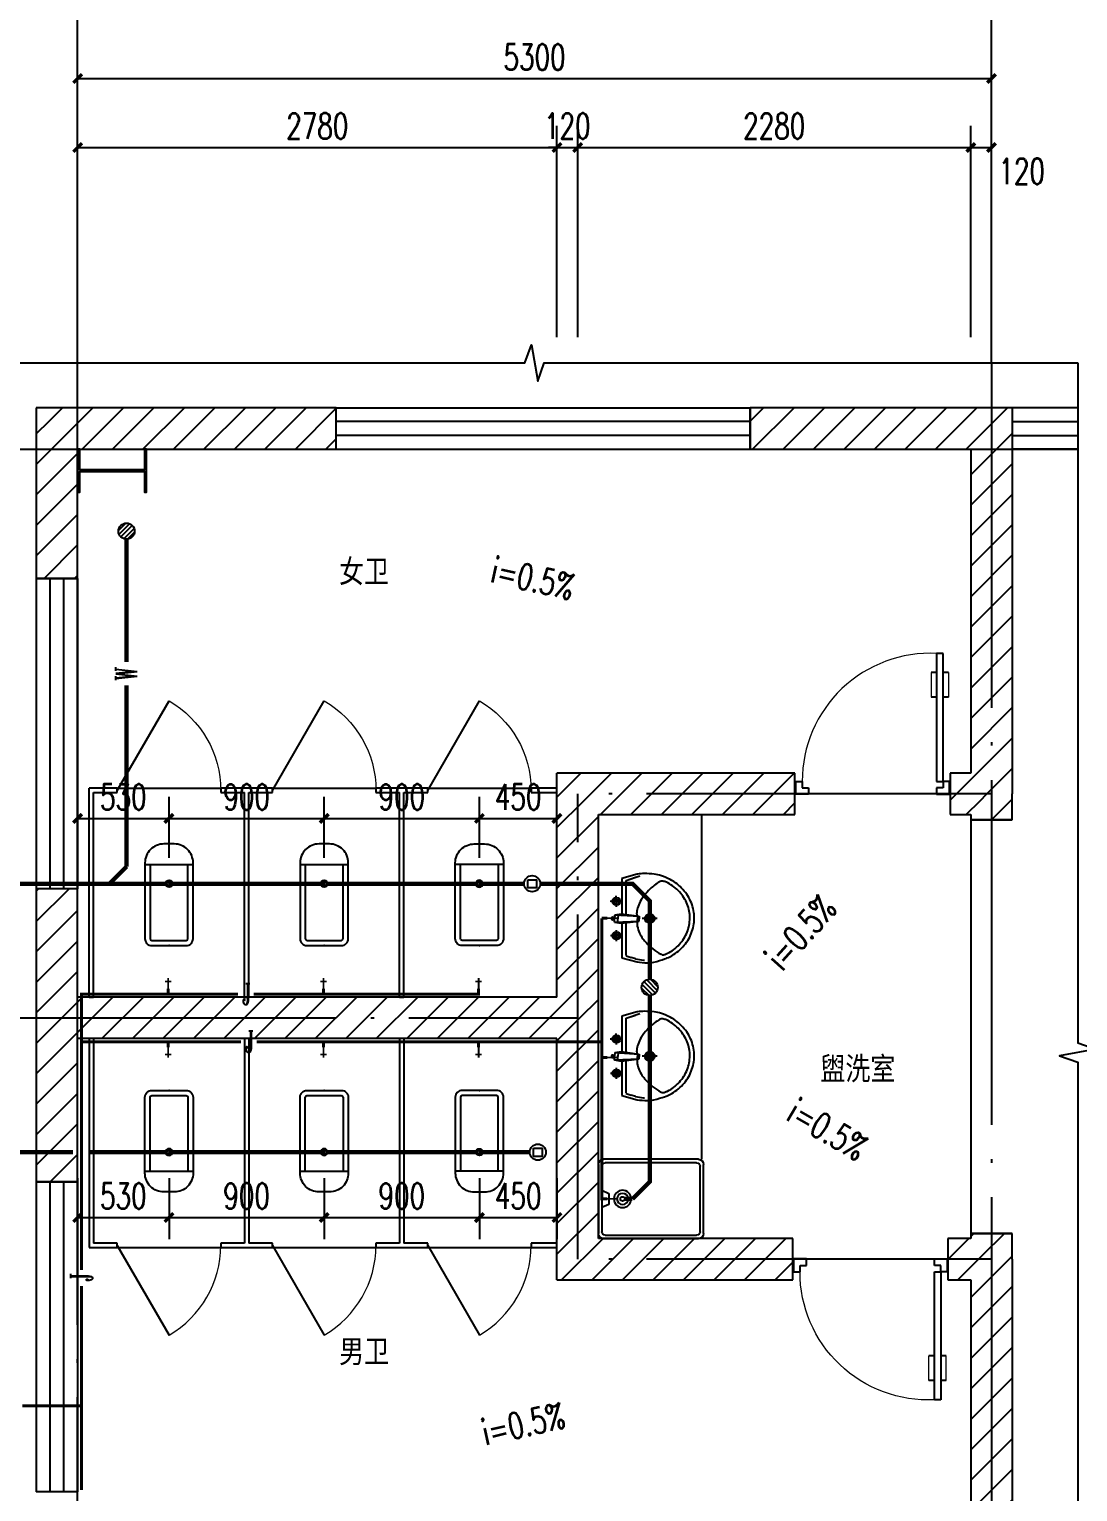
# Model space of a CAD drawing. Extents: x -440213 to 892209, y -122574 to 646408.
# Drawn here: x -11481 to -5401, y 188811 to 197295 of the extents above; entities that cross this region are included whole.
import ezdxf

# ---------------------------------------------------------------- set-up
doc = ezdxf.new("R2010")
doc.units = 0
doc.header["$LTSCALE"] = 1000
doc.header["$MEASUREMENT"] = 0
doc.linetypes.add('DASH', pattern=[0.35, 0.25, -0.1])
doc.linetypes.add('DOTE', pattern=[2.42, 2, -0.2, 0.02, -0.2])
doc.layers.get('Defpoints').update_dxf_attribs({"color": 250})
for name, color, linetype in [('0 - 梁柱', 3, 'Continuous'), ('AXIS', 171, 'Continuous'), ('DIM_SYMB', 171, 'Continuous'), ('DOTE', 8, 'DOTE'), ('EQUIP_地漏', 7, 'Continuous'), ('EQUIP_污水', 7, 'Continuous'), ('EQUIP_给水', 7, 'Continuous'), ('LVTRY', 6, 'Continuous'), ('PIPE-污水', 2, 'Continuous'), ('PIPE-给水', 3, 'Continuous'), ('PUB_HATCH', 8, 'Continuous'), ('PUB_TEXT', 7, 'Continuous'), ('TEXT_污水', 7, 'Continuous'), ('TEXT_给水', 7, 'Continuous'), ('TWT_DIM', 3, 'Continuous'), ('WALL', 9, 'Continuous'), ('WINDOW', 140, 'Continuous')]:
    doc.layers.add(name, color=color, linetype=linetype)
doc.styles.add('_TCH_DIM', font='SIMPLEX', dxfattribs={"bigfont": 'GBCBIG'})
doc.styles.add('_TCH_DIM_T3', font='SIMPLEX', dxfattribs={"width": 0.705882, "bigfont": 'GBCBIG'})
doc.styles.add('_TWT_PIPETEXT', font='COMPLEX', dxfattribs={"width": 0.8, "height": 2.5, "bigfont": 'HZTXT'})
doc.styles.add('宋体', font='', dxfattribs={"width": 0.8})
doc.styles.get('宋体').set_extended_font_data('SimSun')
doc.dimstyles.new('_TCH_ARCH&&50', dxfattribs={"dimtxt": 148.75, "dimasz": 50, "dimexe": 125, "dimexo": 150, "dimgap": 50, "dimtad": 1, "dimdec": 0, "dimzin": 0, "dimdsep": 46, "dimtxsty": '_TCH_DIM_T3', "dimblk": 'ARCHTICK', "dimcen": 0.09, "dimclrt": 7, "dimazin": 2, "dimtfac": 1, "dimtdec": 0, "dimtix": 1, "dimtmove": 2, "dimatfit": 3, "dimfxl": 0, "dimtolj": 1, "dimtzin": 0, "dimarcsym": 0})
doc.dimstyles.new('_TWT_ARCH&&50', dxfattribs={"dimtxt": 148.75, "dimasz": 50, "dimexe": 125, "dimexo": 150, "dimgap": 50, "dimtad": 1, "dimdec": 0, "dimzin": 0, "dimdsep": 46, "dimtxsty": '_TCH_DIM_T3', "dimblk": 'ARCHTICK', "dimcen": 0.09, "dimclrt": 7, "dimazin": 2, "dimtfac": 1, "dimtdec": 0, "dimtix": 1, "dimtmove": 2, "dimatfit": 3, "dimfxl": 0, "dimtolj": 1, "dimtzin": 0, "dimarcsym": 0})
pattern_1 = [(45, (0, 89.76), (-88.38838, 88.38838), [])]

# ---------------------------------------------------------------- blocks, each defined once
blk = doc.blocks.new('A$C670E4FA6')
at = {"layer": '0 - 梁柱'}
h = blk.add_hatch(color=256, dxfattribs=at)
h.paths.add_polyline_path([(125, 0), (0, 0), (0, 12), (120, 12), (120, 200), (125, 200)])
h.paths.add_polyline_path([(250, 0), (125, 0), (125, 200), (130, 200), (130, 12), (250, 12)])
h.paths.add_polyline_path([(250, 388), (130, 388), (130, 200), (125, 200), (125, 400), (250, 400)])
h.paths.add_polyline_path([(125, 200), (120, 200), (120, 388), (0, 388), (0, 400), (125, 400)])
blk.add_lwpolyline([(0, 400), (0, 388), (120, 388), (120, 12), (0, 12), (0, 0), (250, 0), (250, 12), (130, 12), (130, 388), (250, 388), (250, 400)], close=True, dxfattribs=at)
blk = doc.blocks.new('$TCHSYS$WIN2D')
for p, q in [((-0.5, 0.5), (0.5, 0.5)), ((-0.5, 0.5), (-0.5, -0.5)), ((0.5, 0.5), (0.5, -0.5)), ((0.5, 0.1667), (-0.5, 0.1667)), ((0.5, -0.1667), (-0.5, -0.1667)), ((-0.5, -0.5), (0.5, -0.5))]:
    blk.add_line(p, q)
blk = doc.blocks.new('$DorLib2D$00000009')
for p, q in [((0.4129, 0.9053), (0.4129, 0.0807)), ((0.4541, 0.9053), (0.4129, 0.9053)), ((0.4541, 0.0807), (0.4541, 0.9053)), ((0.4129, 0.7822), (0.378, 0.7822)), ((0.489, 0.7822), (0.4541, 0.7822)), ((0.4129, 0.6235), (0.378, 0.6235)), ((0.489, 0.6235), (0.4541, 0.6235)), ((-0.4941, 0.0807), (-0.4529, 0.0807)), ((-0.4941, -0.0018), (-0.4941, 0.0807)), ((-0.4529, 0.0807), (-0.4529, 0.0395)), ((-0.4529, 0.0395), (-0.4117, 0.0395)), ((-0.4117, 0.0395), (-0.4117, -0.0018)), ((0.4129, 0.0807), (0.4541, 0.0807)), ((0.4541, 0.0395), (0.4129, 0.0395)), ((0.4129, 0.0395), (0.4129, -0.0018)), ((0.4953, 0.0807), (0.4541, 0.0807)), ((0.4541, 0.0807), (0.4541, 0.0395)), ((0.4953, -0.0018), (0.4953, 0.0807)), ((-0.4941, -0.0018), (-0.4941, -0.0018)), ((-0.4117, -0.0018), (-0.4941, -0.0018)), ((0.4129, -0.0018), (0.4953, -0.0018)), ((0.4953, -0.0018), (0.4953, -0.0018))]:
    blk.add_line(p, q)
at = {"lineweight": 13}
for p, q in [((0.378, 0.7822), (0.378, 0.6235)), ((0.489, 0.7822), (0.489, 0.6235))]:
    blk.add_line(p, q, dxfattribs=at)
blk.add_arc((0.3716, 0.0817), 0.8246, 87.13397, 180.07167, dxfattribs=at)
blk = doc.blocks.new('$TCHSYS$APDOOR2D')
blk.add_line((0.5, 0), (0, 0.866))
at = {"lineweight": 13}
blk.add_arc((0.5, 0), 1, 120, 180, dxfattribs=at)
blk = doc.blocks.new('$lvtry$00000200')
at = {"color": 0}
for p, q in [((-109.8, -40, 0), (-109.8, -469.7, 0)), ((99.8, -30, 0), (-99.8, -30, 0)), ((109.8, -469.7, 0), (109.8, -40, 0))]:
    blk.add_line(p, q, dxfattribs=at)
at = {"color": 0, "elevation": 0}
blk.add_lwpolyline([(99.8, 0), (-99.8, 0, 0.414214), (-139.8, -40), (-139.8, -479.7, 0.414214), (-29.8, -589.7), (29.8, -589.7, 0.414214), (139.8, -479.7), (139.8, -40, 0.414214)], format="xyb", close=True, dxfattribs=at)
blk.add_lwpolyline([(139.8, -469.7), (-139.8, -469.7)], dxfattribs=at)
at = {"color": 0}
blk.add_circle((0, -358.6, 0), 20, dxfattribs=at)
for centre, start, end in [((-99.8, -40, 0), 90, 180), ((99.8, -40, 0), 0, 90)]:
    blk.add_arc(centre, 10, start, end, dxfattribs=at)
for p in [(0, 0), (0, -358.6, 0)]:
    blk.add_point(p, dxfattribs=at)
blk = doc.blocks.new('$TwtSys$00000147')
blk.add_circle((0, 0, 0), 1)
blk = doc.blocks.new('$TwtSys$00000141')
for p, q in [((-94, 8), (-10, 92)), ((-94, 8), (-10, 92)), ((-87, -35), (35, 87)), ((-87, -35), (35, 87)), ((-66, -66), (66, 66)), ((-66, -66), (66, 66)), ((-32, -87), (88, 33)), ((-32, -87), (88, 33)), ((11, -92), (92, -11)), ((11, -92), (92, -11))]:
    blk.add_line(p, q)
blk.add_circle((0, 0), 94)
blk.add_circle((0, 0), 94)
blk = doc.blocks.new('$TwtSys$00000320')
at = {"const_width": 20}
for points in [[(0, 0), (0, -121)], [(-37, -83), (37, -83)]]:
    blk.add_lwpolyline(points, dxfattribs=at)
blk = doc.blocks.new('_ArchTick')
at = {"color": 0, "linetype": 'ByBlock', "const_width": 0.4}
blk.add_lwpolyline([(-0.5, -0.5), (0.5, 0.5)], dxfattribs=at)
blk = doc.blocks.new('*D261')
at = {"layer": 'Defpoints', "color": 0}
for p in [(-10670.7, 192717.2), (-11200.7, 192338.1), (-10670.7, 192338.1)]:
    blk.add_point(p, dxfattribs=at)
at = {"layer": 'TWT_DIM', "color": 0, "lineweight": -2}
for p, q in [((-11200.7, 192488.1), (-11200.7, 192842.2)), ((-10670.7, 192488.1), (-10670.7, 192842.2)), ((-11200.7, 192717.2), (-10670.7, 192717.2))]:
    blk.add_line(p, q, dxfattribs=at)
at = {"layer": 'TWT_DIM', "color": 0, "lineweight": -2, "xscale": 50, "yscale": 50, "zscale": 50, "rotation": 180}
blk.add_blockref('_ArchTick', (-11200.7, 192717.2), dxfattribs=at)
at = {"layer": 'TWT_DIM', "color": 0, "lineweight": -2, "xscale": 50, "yscale": 50, "zscale": 50}
blk.add_blockref('_ArchTick', (-10670.7, 192717.2), dxfattribs=at)
at = {"layer": 'TWT_DIM', "color": 7, "insert": (-10935.7, 192841.5), "char_height": 148.75, "attachment_point": 5, "style": '_TCH_DIM_T3'}
blk.add_mtext('\\A1;530', dxfattribs=at)
blk = doc.blocks.new('*D262')
at = {"layer": 'Defpoints', "color": 0}
for p in [(-9770.7, 192717.2), (-10670.7, 192338.1), (-9770.7, 192338.1)]:
    blk.add_point(p, dxfattribs=at)
at = {"layer": 'TWT_DIM', "color": 0, "lineweight": -2}
for p, q in [((-10670.7, 192488.1), (-10670.7, 192842.2)), ((-9770.7, 192488.1), (-9770.7, 192842.2)), ((-10670.7, 192717.2), (-9770.7, 192717.2))]:
    blk.add_line(p, q, dxfattribs=at)
at = {"layer": 'TWT_DIM', "color": 0, "lineweight": -2, "xscale": 50, "yscale": 50, "zscale": 50, "rotation": 180}
blk.add_blockref('_ArchTick', (-10670.7, 192717.2), dxfattribs=at)
at = {"layer": 'TWT_DIM', "color": 0, "lineweight": -2, "xscale": 50, "yscale": 50, "zscale": 50}
blk.add_blockref('_ArchTick', (-9770.7, 192717.2), dxfattribs=at)
at = {"layer": 'TWT_DIM', "color": 7, "insert": (-10220.7, 192841.5), "char_height": 148.75, "attachment_point": 5, "style": '_TCH_DIM_T3'}
blk.add_mtext('\\A1;900', dxfattribs=at)
blk = doc.blocks.new('*D263')
at = {"layer": 'Defpoints', "color": 0}
for p in [(-8870.7, 192717.2), (-9770.7, 192338.1), (-8870.7, 192338.1)]:
    blk.add_point(p, dxfattribs=at)
at = {"layer": 'TWT_DIM', "color": 0, "lineweight": -2}
for p, q in [((-9770.7, 192488.1), (-9770.7, 192842.2)), ((-8870.7, 192488.1), (-8870.7, 192842.2)), ((-9770.7, 192717.2), (-8870.7, 192717.2))]:
    blk.add_line(p, q, dxfattribs=at)
at = {"layer": 'TWT_DIM', "color": 0, "lineweight": -2, "xscale": 50, "yscale": 50, "zscale": 50, "rotation": 180}
blk.add_blockref('_ArchTick', (-9770.7, 192717.2), dxfattribs=at)
at = {"layer": 'TWT_DIM', "color": 0, "lineweight": -2, "xscale": 50, "yscale": 50, "zscale": 50}
blk.add_blockref('_ArchTick', (-8870.7, 192717.2), dxfattribs=at)
at = {"layer": 'TWT_DIM', "color": 7, "insert": (-9320.7, 192841.5), "char_height": 148.75, "attachment_point": 5, "style": '_TCH_DIM_T3'}
blk.add_mtext('\\A1;900', dxfattribs=at)
blk = doc.blocks.new('*D264')
at = {"layer": 'Defpoints', "color": 0}
for p in [(-8420.7, 192717.2), (-8870.7, 192338.1), (-8420.7, 192338.1)]:
    blk.add_point(p, dxfattribs=at)
at = {"layer": 'TWT_DIM', "color": 0, "lineweight": -2}
for p, q in [((-8870.7, 192488.1), (-8870.7, 192842.2)), ((-8420.7, 192488.1), (-8420.7, 192842.2)), ((-8870.7, 192717.2), (-8420.7, 192717.2))]:
    blk.add_line(p, q, dxfattribs=at)
at = {"layer": 'TWT_DIM', "color": 0, "lineweight": -2, "xscale": 50, "yscale": 50, "zscale": 50, "rotation": 180}
blk.add_blockref('_ArchTick', (-8870.7, 192717.2), dxfattribs=at)
at = {"layer": 'TWT_DIM', "color": 0, "lineweight": -2, "xscale": 50, "yscale": 50, "zscale": 50}
blk.add_blockref('_ArchTick', (-8420.7, 192717.2), dxfattribs=at)
at = {"layer": 'TWT_DIM', "color": 7, "insert": (-8645.7, 192841.5), "char_height": 148.75, "attachment_point": 5, "style": '_TCH_DIM_T3'}
blk.add_mtext('\\A1;450', dxfattribs=at)
blk = doc.blocks.new('*D265')
at = {"layer": 'Defpoints', "color": 0}
for p in [(-11200.7, 190780.9), (-10670.7, 190780.9), (-10670.7, 190401.8)]:
    blk.add_point(p, dxfattribs=at)
at = {"layer": 'TWT_DIM', "color": 0, "lineweight": -2}
for p, q in [((-11200.7, 190630.9), (-11200.7, 190276.8)), ((-10670.7, 190630.9), (-10670.7, 190276.8)), ((-11200.7, 190401.8), (-10670.7, 190401.8))]:
    blk.add_line(p, q, dxfattribs=at)
at = {"layer": 'TWT_DIM', "color": 0, "lineweight": -2, "xscale": 50, "yscale": 50, "zscale": 50, "rotation": 180}
blk.add_blockref('_ArchTick', (-11200.7, 190401.8), dxfattribs=at)
at = {"layer": 'TWT_DIM', "color": 0, "lineweight": -2, "xscale": 50, "yscale": 50, "zscale": 50}
blk.add_blockref('_ArchTick', (-10670.7, 190401.8), dxfattribs=at)
at = {"layer": 'TWT_DIM', "color": 7, "insert": (-10935.7, 190526.2), "char_height": 148.75, "attachment_point": 5, "style": '_TCH_DIM_T3'}
blk.add_mtext('\\A1;530', dxfattribs=at)
blk = doc.blocks.new('*D266')
at = {"layer": 'Defpoints', "color": 0}
for p in [(-10670.7, 190780.9), (-9770.7, 190780.9), (-9770.7, 190401.8)]:
    blk.add_point(p, dxfattribs=at)
at = {"layer": 'TWT_DIM', "color": 0, "lineweight": -2}
for p, q in [((-10670.7, 190630.9), (-10670.7, 190276.8)), ((-9770.7, 190630.9), (-9770.7, 190276.8)), ((-10670.7, 190401.8), (-9770.7, 190401.8))]:
    blk.add_line(p, q, dxfattribs=at)
at = {"layer": 'TWT_DIM', "color": 0, "lineweight": -2, "xscale": 50, "yscale": 50, "zscale": 50, "rotation": 180}
blk.add_blockref('_ArchTick', (-10670.7, 190401.8), dxfattribs=at)
at = {"layer": 'TWT_DIM', "color": 0, "lineweight": -2, "xscale": 50, "yscale": 50, "zscale": 50}
blk.add_blockref('_ArchTick', (-9770.7, 190401.8), dxfattribs=at)
at = {"layer": 'TWT_DIM', "color": 7, "insert": (-10220.7, 190526.2), "char_height": 148.75, "attachment_point": 5, "style": '_TCH_DIM_T3'}
blk.add_mtext('\\A1;900', dxfattribs=at)
blk = doc.blocks.new('*D267')
at = {"layer": 'Defpoints', "color": 0}
for p in [(-9770.7, 190780.9), (-8870.7, 190780.9), (-8870.7, 190401.8)]:
    blk.add_point(p, dxfattribs=at)
at = {"layer": 'TWT_DIM', "color": 0, "lineweight": -2}
for p, q in [((-9770.7, 190630.9), (-9770.7, 190276.8)), ((-8870.7, 190630.9), (-8870.7, 190276.8)), ((-9770.7, 190401.8), (-8870.7, 190401.8))]:
    blk.add_line(p, q, dxfattribs=at)
at = {"layer": 'TWT_DIM', "color": 0, "lineweight": -2, "xscale": 50, "yscale": 50, "zscale": 50, "rotation": 180}
blk.add_blockref('_ArchTick', (-9770.7, 190401.8), dxfattribs=at)
at = {"layer": 'TWT_DIM', "color": 0, "lineweight": -2, "xscale": 50, "yscale": 50, "zscale": 50}
blk.add_blockref('_ArchTick', (-8870.7, 190401.8), dxfattribs=at)
at = {"layer": 'TWT_DIM', "color": 7, "insert": (-9320.7, 190526.2), "char_height": 148.75, "attachment_point": 5, "style": '_TCH_DIM_T3'}
blk.add_mtext('\\A1;900', dxfattribs=at)
blk = doc.blocks.new('*D268')
at = {"layer": 'Defpoints', "color": 0}
for p in [(-8870.7, 190780.9), (-8420.7, 190780.9), (-8420.7, 190401.8)]:
    blk.add_point(p, dxfattribs=at)
at = {"layer": 'TWT_DIM', "color": 0, "lineweight": -2}
for p, q in [((-8870.7, 190630.9), (-8870.7, 190276.8)), ((-8420.7, 190630.9), (-8420.7, 190276.8)), ((-8870.7, 190401.8), (-8420.7, 190401.8))]:
    blk.add_line(p, q, dxfattribs=at)
at = {"layer": 'TWT_DIM', "color": 0, "lineweight": -2, "xscale": 50, "yscale": 50, "zscale": 50, "rotation": 180}
blk.add_blockref('_ArchTick', (-8870.7, 190401.8), dxfattribs=at)
at = {"layer": 'TWT_DIM', "color": 0, "lineweight": -2, "xscale": 50, "yscale": 50, "zscale": 50}
blk.add_blockref('_ArchTick', (-8420.7, 190401.8), dxfattribs=at)
at = {"layer": 'TWT_DIM', "color": 7, "insert": (-8645.7, 190526.2), "char_height": 148.75, "attachment_point": 5, "style": '_TCH_DIM_T3'}
blk.add_mtext('\\A1;450', dxfattribs=at)
blk = doc.blocks.new('$TwtSys$00000136')
at = {"elevation": 0}
blk.add_lwpolyline([(-51, 45), (51, 45), (51, -49), (-51, -49)], close=True, dxfattribs=at)
blk.add_circle((0, 0, 0), 93.8)
blk = doc.blocks.new('*D274')
at = {"layer": 'AXIS', "color": 0, "lineweight": -2}
for p, q in [((-11200.7, 195509.5), (-11200.7, 197134.5)), ((-5900.7, 195509.5), (-5900.7, 197134.5)), ((-11200.7, 197009.5), (-5900.7, 197009.5))]:
    blk.add_line(p, q, dxfattribs=at)
at = {"layer": 'Defpoints', "color": 0}
for p in [(-5900.7, 197009.5), (-11200.7, 195359.5), (-5900.7, 195359.5)]:
    blk.add_point(p, dxfattribs=at)
at = {"layer": 'AXIS', "color": 0, "lineweight": -2, "xscale": 50, "yscale": 50, "zscale": 50, "rotation": 180}
blk.add_blockref('_ArchTick', (-11200.7, 197009.5), dxfattribs=at)
at = {"layer": 'AXIS', "color": 0, "lineweight": -2, "xscale": 50, "yscale": 50, "zscale": 50}
blk.add_blockref('_ArchTick', (-5900.7, 197009.5), dxfattribs=at)
at = {"layer": 'AXIS', "color": 7, "insert": (-8550.7, 197133.9), "char_height": 148.75, "attachment_point": 5, "style": '_TCH_DIM_T3'}
blk.add_mtext('\\A1;5300', dxfattribs=at)
blk = doc.blocks.new('*D301')
at = {"layer": 'AXIS', "color": 0, "lineweight": -2}
for p, q in [((-11200.7, 195509.5), (-11200.7, 196734.5)), ((-8420.7, 195509.5), (-8420.7, 196734.5)), ((-11200.7, 196609.5), (-8420.7, 196609.5))]:
    blk.add_line(p, q, dxfattribs=at)
at = {"layer": 'Defpoints', "color": 0}
for p in [(-8420.7, 196609.5), (-11200.7, 195359.5), (-8420.7, 195359.5)]:
    blk.add_point(p, dxfattribs=at)
at = {"layer": 'AXIS', "color": 0, "lineweight": -2, "xscale": 50, "yscale": 50, "zscale": 50, "rotation": 180}
blk.add_blockref('_ArchTick', (-11200.7, 196609.5), dxfattribs=at)
at = {"layer": 'AXIS', "color": 0, "lineweight": -2, "xscale": 50, "yscale": 50, "zscale": 50}
blk.add_blockref('_ArchTick', (-8420.7, 196609.5), dxfattribs=at)
at = {"layer": 'AXIS', "color": 7, "insert": (-9810.7, 196733.9), "char_height": 148.75, "attachment_point": 5, "style": '_TCH_DIM_T3'}
blk.add_mtext('\\A1;2780', dxfattribs=at)
blk = doc.blocks.new('*D302')
at = {"layer": 'AXIS', "color": 0, "lineweight": -2}
for p, q in [((-8420.7, 195509.5), (-8420.7, 196734.5)), ((-8300.7, 195509.5), (-8300.7, 196734.5)), ((-8420.7, 196609.5), (-8470.7, 196609.5)), ((-8420.7, 196609.5), (-8300.7, 196609.5)), ((-8300.7, 196609.5), (-8250.7, 196609.5))]:
    blk.add_line(p, q, dxfattribs=at)
at = {"layer": 'Defpoints', "color": 0}
for p in [(-8300.7, 196609.5), (-8420.7, 195359.5), (-8300.7, 195359.5)]:
    blk.add_point(p, dxfattribs=at)
at = {"layer": 'AXIS', "color": 0, "lineweight": -2, "xscale": 50, "yscale": 50, "zscale": 50}
blk.add_blockref('_ArchTick', (-8420.7, 196609.5), dxfattribs=at)
at = {"layer": 'AXIS', "color": 0, "lineweight": -2, "xscale": 50, "yscale": 50, "zscale": 50, "rotation": 180}
blk.add_blockref('_ArchTick', (-8300.7, 196609.5), dxfattribs=at)
at = {"layer": 'AXIS', "color": 7, "insert": (-8360.7, 196733.9), "char_height": 148.75, "attachment_point": 5, "style": '_TCH_DIM_T3'}
blk.add_mtext('\\A1;120', dxfattribs=at)
blk = doc.blocks.new('*D303')
at = {"layer": 'AXIS', "color": 0, "lineweight": -2}
for p, q in [((-8300.7, 195509.5), (-8300.7, 196734.5)), ((-6020.7, 195509.5), (-6020.7, 196734.5)), ((-8300.7, 196609.5), (-6020.7, 196609.5))]:
    blk.add_line(p, q, dxfattribs=at)
at = {"layer": 'Defpoints', "color": 0}
for p in [(-6020.7, 196609.5), (-8300.7, 195359.5), (-6020.7, 195359.5)]:
    blk.add_point(p, dxfattribs=at)
at = {"layer": 'AXIS', "color": 0, "lineweight": -2, "xscale": 50, "yscale": 50, "zscale": 50, "rotation": 180}
blk.add_blockref('_ArchTick', (-8300.7, 196609.5), dxfattribs=at)
at = {"layer": 'AXIS', "color": 0, "lineweight": -2, "xscale": 50, "yscale": 50, "zscale": 50}
blk.add_blockref('_ArchTick', (-6020.7, 196609.5), dxfattribs=at)
at = {"layer": 'AXIS', "color": 7, "insert": (-7160.7, 196733.9), "char_height": 148.75, "attachment_point": 5, "style": '_TCH_DIM_T3'}
blk.add_mtext('\\A1;2280', dxfattribs=at)
blk = doc.blocks.new('*D304')
at = {"layer": 'AXIS', "color": 0, "lineweight": -2}
for p, q in [((-6020.7, 195509.5), (-6020.7, 196734.5)), ((-5900.7, 195509.5), (-5900.7, 196734.5)), ((-6020.7, 196609.5), (-5900.7, 196609.5))]:
    blk.add_line(p, q, dxfattribs=at)
at = {"layer": 'Defpoints', "color": 0}
for p in [(-5900.7, 196609.5), (-6020.7, 195359.5), (-5900.7, 195359.5)]:
    blk.add_point(p, dxfattribs=at)
at = {"layer": 'AXIS', "color": 0, "lineweight": -2, "xscale": 50, "yscale": 50, "zscale": 50, "rotation": 180}
blk.add_blockref('_ArchTick', (-6020.7, 196609.5), dxfattribs=at)
at = {"layer": 'AXIS', "color": 0, "lineweight": -2, "xscale": 50, "yscale": 50, "zscale": 50}
blk.add_blockref('_ArchTick', (-5900.7, 196609.5), dxfattribs=at)
at = {"layer": 'AXIS', "color": 7, "insert": (-5725.7, 196472), "char_height": 148.75, "attachment_point": 5, "style": '_TCH_DIM_T3'}
blk.add_mtext('\\A1;120', dxfattribs=at)
blk = doc.blocks.new('$lvtry$00000192')
for p, q in [((-143.9, -83.7, 0), (-74.5, -82.9, 0)), ((-108.8, -118, 0), (-109.6, -48.6, 0)), ((-23.5, -72.4, 0), (-30.1, -109.3, 0)), ((-23.5, -72.4, 0), (0.2, -72.7, 0)), ((-23.5, -72.4, 0), (-17.3, -211.8, 0)), ((24, -73, 0), (0.2, -72.7, 0)), ((24, -73, 0), (14.4, -212.1, 0)), ((24, -73, 0), (29.7, -110, 0)), ((74.9, -82.9, 0), (144.3, -82.1, 0)), ((110, -117.2, 0), (109.2, -47.8, 0)), ((-249.2, -114, 0), (-276.5, -200, 0)), ((-29.5, -114, 0), (-249.2, -114, 0)), ((-236.7, -137.8, 0), (-247.1, -165.9, 0)), ((-234.7, -137.8, 0), (-26.5, -137.8, 0)), ((-30.1, -109.3, 0), (-17.3, -211.8, 0)), ((-22.7, -91.1, 0), (0, -91.4, 0)), ((22.7, -91.7, 0), (0, -91.4, 0)), ((29.7, -110, 0), (14.4, -212.1, 0)), ((25.5, -137.8, 0), (243.1, -137.8, 0)), ((255.6, -114, 0), (29.1, -114, 0)), ((243.1, -137.8, 0), (262.9, -191.6, 0)), ((243.1, -137.8, 0), (271.8, -215.7, 0)), ((282.9, -200, 0), (255.6, -114, 0)), ((-256.5, -191.6, 0), (-247.1, -165.9, 0)), ((-17.7, -202.1, 0), (-1.3, -202.3, 0)), ((-17.3, -211.8, 0), (-1.5, -211.9, 0)), ((14.4, -212.1, 0), (-1.5, -211.9, 0)), ((15, -202.5, 0), (-1.3, -202.3, 0)), ((0.7, -314.2, 0), (-0.3, -228.6, 0)), ((-42.6, -271.9, 0), (43, -270.9, 0))]:
    blk.add_line(p, q)
for points in [[(-276.5, -200, 0.044851), (-281.9, -257.3, 0.06689), (-276.8, -295.6, 0.023023), (-257.4, -356.1, 0.044853), (-243.3, -385.6, 0.043799), (-214.9, -425.2, 0.044001), (-180.1, -459.1, 0.042834), (-139.4, -486.8, 0.043018), (-94.7, -507.1, 0.042273), (-46.8, -519.7, 0.042347), (2.4, -524, 0.04234), (51.7, -519.9, 0.042268), (99.6, -507.6, 0.043003), (144.4, -487.6, 0.042821), (185.3, -460, 0.043985), (220.2, -426.4, 0.043782), (248.9, -386.9, 0.044843), (272.9, -337.5, 0.059205), (282.9, -297.1, 0.030672), (286.5, -240.9, 0.04375), (283.2, -201.5, 0.001982), (283.1, -201.1, 0.000717), (282.9, -200)], [(-20.5, -199.9, 0.021783), (-40.4, -199.8, 0.043137), (-49.1, -200.9, 0.041783), (-92.1, -214, 0.044848), (-129.2, -232.9, 0.04131), (-155.5, -252.5, 0.026055), (-193.7, -290, 0.052783), (-227.6, -335.8, 0.159914), (-230.5, -349.3, 0.063485), (-228.6, -357.5, 0.0374), (-221.4, -373, 0.051256), (-198.3, -406.2, 0.043963), (-164.1, -439.5, 0.042872), (-127, -464.8, 0.042994), (-86.3, -483.4, 0.042296), (-42.5, -494.8, 0.042347), (2.5, -498.8, 0.042341), (47.5, -495.1, 0.042292), (91.3, -483.8, 0.04298), (132.2, -465.5, 0.042859), (169.4, -440.4, 0.043948), (202.3, -408.7, 0.046877), (227.2, -374.1, 0.041749), (235.2, -357.2, 0.059652), (238.1, -345.7, 0.177603), (233.7, -327, 0.063235), (189.1, -274.6, 0.024325), (145.8, -238.9, 0.043369), (120, -222.9, 0.042415), (76.2, -205.2, 0.050318), (37.7, -197.5, 0.034463), (32.6, -197.3, 0.015757), (19, -198.3, 0.015757)]]:
    blk.add_lwpolyline(points, format="xyb")
at = {"elevation": 0}
blk.add_lwpolyline([(-256.5, -191.6), (-264.5, -236.9), (-264.3, -241.3)], dxfattribs=at)
for centre, radius in [((-109.2, -83.3, 0), 23.8), ((-109.2, -83.3, 0), 14.2), ((109.6, -82.5, 0), 23.8), ((109.6, -82.5, 0), 14.2), ((0.2, -271.4, 0), 28.5), ((0.2, -271.4, 0), 19)]:
    blk.add_circle(centre, radius)
for centre, start, end in [((-1.2, -61.2, 0), 79.83281, 278.78235), ((1, -61.3, 0), 259.83281, 98.78235)]:
    blk.add_arc(centre, 6.83, start, end)
blk.add_point((0, -91.4, 0))
blk = doc.blocks.new('$lvtry$00000135')
for p, q in [((-305, -430, 0), (-305, -30, 0)), ((-285, -420, 0), (-285, -40, 0)), ((-275, 0, 0), (275, 0, 0)), ((-265, -20, 0), (265, -20, 0)), ((285, -40, 0), (285, -420, 0)), ((305, -30, 0), (305, -430, 0)), ((285, -180, 0), (245, -197.5, 0)), ((245, -197.5, 0), (245, -262.5, 0)), ((245, -262.5, 0), (285, -280, 0)), ((275, -460, 0), (-275, -460, 0)), ((265, -440, 0), (-265, -440, 0))]:
    blk.add_line(p, q)
for radius in [50, 32.5]:
    blk.add_circle((165, -230, 0), radius)
for centre, radius, start, end in [((-275, -30, 0), 30, 90, 180), ((-265, -40, 0), 20, 90, 180), ((265, -40, 0), 20, 0, 90), ((275, -30, 0), 30, 0, 90), ((-265, -420, 0), 20, 180, 270), ((265, -420, 0), 20, 270, 0), ((-275, -430, 0), 30, 180, 270), ((275, -430, 0), 30, 270, 0)]:
    blk.add_arc(centre, radius, start, end)
blk.add_point((0, 0, 0))

msp = doc.modelspace()

# ---------------------------------------------------------------- hatches: boundary and pattern name
at = {"layer": 'PIPE-污水', "linetype": 'Continuous'}
for points in [[(-7983, 192338.1), (-7974.2, 192346.9), (-7977.8, 192350.6)], [(-7983, 192338.1), (-7983, 192350.6), (-7977.8, 192350.6)], [(-7883, 192238.1), (-7874.2, 192246.9), (-7870.5, 192243.3)], [(-7883, 192238.1), (-7870.5, 192238.1), (-7870.5, 192243.3)], [(-7883, 190609.5), (-7870.5, 190609.5), (-7870.5, 190604.3)], [(-7883, 190609.5), (-7874.2, 190600.6), (-7870.5, 190604.3)]]:
    msp.add_hatch(color=256, dxfattribs=at).paths.add_polyline_path(points)
at = {"layer": 'PIPE-给水', "linetype": 'Continuous'}
for points in [[(-11177.6, 191697.4), (-11186.4, 191697.4), (-11186.4, 191706.2)], [(-11177.6, 191697.4), (-11177.6, 191706.2), (-11186.4, 191706.2)], [(-8875.1, 191697.4), (-8866.3, 191697.4), (-8866.3, 191688.7)], [(-8875.1, 191697.4), (-8875.1, 191688.7), (-8866.3, 191688.7)], [(-8160.9, 191421.6), (-8152.1, 191421.6), (-8152.1, 191412.8)], [(-8160.9, 191421.6), (-8160.9, 191412.8), (-8152.1, 191412.8)], [(-8161, 190510.5), (-8161, 190501.7), (-8169.7, 190501.8)], [(-8161, 190510.5), (-8169.7, 190510.5), (-8169.7, 190501.8)]]:
    msp.add_hatch(color=256, dxfattribs=at).paths.add_polyline_path(points)
at = {"layer": 'PUB_HATCH'}
h = msp.add_hatch(dxfattribs=at)
h.set_pattern_fill('普通砖', color=256, scale=50, style=0)
h.set_pattern_definition(pattern_1)
h.paths.add_polyline_path([(-11440.7, 195099.5), (-11440.7, 194109.5), (-11200.7, 194109.5), (-11200.7, 194859.5)])
h = msp.add_hatch(dxfattribs=at)
h.set_pattern_fill('普通砖', color=256, scale=50, style=0)
h.set_pattern_definition(pattern_1)
h.paths.add_polyline_path([(-11200.7, 194859.5), (-9700.7, 194859.5), (-9700.7, 195099.5), (-11440.7, 195099.5)])
h = msp.add_hatch(dxfattribs=at)
h.set_pattern_fill('普通砖', color=256, scale=50, style=0)
h.set_pattern_definition(pattern_1)
h.paths.add_polyline_path([(-5780.7, 195099.5), (-7300.7, 195099.5), (-7300.7, 194859.5), (-6020.7, 194859.5)])
h = msp.add_hatch(dxfattribs=at)
h.set_pattern_fill('普通砖', color=256, scale=50, style=0)
h.set_pattern_definition(pattern_1)
h.paths.add_polyline_path([(-5780.7, 195099.5), (-6020.7, 194859.5), (-6020.7, 192979.5), (-5940.7, 192859.5), (-5780.7, 192859.5)])
h = msp.add_hatch(dxfattribs=at)
h.set_pattern_fill('普通砖', color=256, scale=50, style=0)
h.set_pattern_definition(pattern_1)
h.paths.add_polyline_path([(-8340.7, 191559.5), (-8180.7, 191559.5), (-8180.7, 192739.5), (-8420.7, 192979.5), (-8420.7, 191679.5)])
h = msp.add_hatch(dxfattribs=at)
h.set_pattern_fill('普通砖', color=256, scale=50, style=0)
h.set_pattern_definition(pattern_1)
h.paths.add_polyline_path([(-8180.7, 192739.5), (-7040.7, 192739.5), (-7040.7, 192979.5), (-8420.7, 192979.5)])
h = msp.add_hatch(dxfattribs=at)
h.set_pattern_fill('普通砖', color=256, scale=50, style=0)
h.set_pattern_definition(pattern_1)
h.paths.add_polyline_path([(-6020.7, 192979.5), (-6140.7, 192979.5), (-6140.7, 192739.5), (-6020.7, 192739.5), (-5940.7, 192859.5)])
h = msp.add_hatch(dxfattribs=at)
h.set_pattern_fill('普通砖', color=256, scale=50, style=0)
h.set_pattern_definition(pattern_1)
h.paths.add_polyline_path([(-6020.7, 192739.5), (-6020.7, 192709.5), (-5780.7, 192709.5), (-5780.7, 192859.5), (-5940.7, 192859.5)])
h = msp.add_hatch(dxfattribs=at)
h.set_pattern_fill('普通砖', color=256, scale=50, style=0)
h.set_pattern_definition(pattern_1)
h.paths.add_polyline_path([(-11200.7, 191679.5), (-11200.7, 192309.5), (-11440.7, 192309.5), (-11440.7, 191559.5), (-11248.7, 191559.5)])
h = msp.add_hatch(dxfattribs=at)
h.set_pattern_fill('普通砖', color=256, scale=50, style=0)
h.set_pattern_definition(pattern_1)
h.paths.add_polyline_path([(-8340.7, 191559.5), (-8420.7, 191679.5), (-11200.7, 191679.5), (-11248.7, 191559.5), (-11200.7, 191439.5), (-8420.7, 191439.5)])
h = msp.add_hatch(dxfattribs=at)
h.set_pattern_fill('普通砖', color=256, scale=50, style=0)
h.set_pattern_definition(pattern_1)
h.paths.add_polyline_path([(-11440.7, 191559.5), (-11440.7, 190609.5), (-11200.7, 190609.5), (-11200.7, 191439.5), (-11248.7, 191559.5)])
h = msp.add_hatch(dxfattribs=at)
h.set_pattern_fill('普通砖', color=256, scale=50, style=0)
h.set_pattern_definition(pattern_1)
h.paths.add_polyline_path([(-8420.7, 190039.5), (-8180.7, 190279.5), (-8180.7, 191559.5), (-8340.7, 191559.5), (-8420.7, 191439.5)])
h = msp.add_hatch(dxfattribs=at)
h.set_pattern_fill('普通砖', color=256, scale=50, style=0)
h.set_pattern_definition(pattern_1)
h.paths.add_polyline_path([(-8420.7, 190039.5), (-7053.7, 190039.5), (-7053.7, 190279.5), (-8180.7, 190279.5)])
h = msp.add_hatch(dxfattribs=at)
h.set_pattern_fill('普通砖', color=256, scale=50, style=0)
h.set_pattern_definition(pattern_1)
h.paths.add_polyline_path([(-6020.7, 190279.5), (-6153.7, 190279.5), (-6153.7, 190039.5), (-6020.7, 190039.5), (-5940.7, 190159.5)])
h = msp.add_hatch(dxfattribs=at)
h.set_pattern_fill('普通砖', color=256, scale=50, style=0)
h.set_pattern_definition(pattern_1)
h.paths.add_polyline_path([(-5780.7, 190159.5), (-5780.7, 190309.5), (-6020.7, 190309.5), (-6020.7, 190279.5), (-5940.7, 190159.5)])
h = msp.add_hatch(dxfattribs=at)
h.set_pattern_fill('普通砖', color=256, scale=50, style=0)
h.set_pattern_definition(pattern_1)
h.paths.add_polyline_path([(-5940.7, 190159.5), (-6020.7, 190039.5), (-6020.7, 187979.5), (-5780.7, 187739.5), (-5780.7, 190159.5)])

# ---------------------------------------------------------------- linework, layer by layer
at = {"layer": 'AXIS'}
for p, q in [((-11200.7, 195359.5), (-11200.7, 197359.5)), ((-5900.7, 195359.5), (-5900.7, 197359.5))]:
    msp.add_line(p, q, dxfattribs=at)
at = {"layer": 'DIM_SYMB'}
for points in [[(-11700.7, 195359.5), (-8607, 195359.5), (-8568.8, 195464.5), (-8531.7, 195254.5), (-8494.5, 195359.5), (-5400.7, 195359.5)], [(-5400.7, 195359.5), (-5400.7, 191415.7), (-5295.7, 191377.5), (-5505.7, 191340.5), (-5400.7, 191303.2), (-5400.7, 187359.5)]]:
    msp.add_lwpolyline(points, dxfattribs=at)
for points in [[(-7957.3, 193843.8, 0, 0, 0), (-9049.5, 194089.3, 40, 0, 0), (-9195.8, 194122.1, 0, 0, 0)], [(-6493.5, 192437.5, 0, 0, 0), (-7217.2, 191632.7, 40, 0, 0), (-7317.5, 191521.1, 0, 0, 0)], [(-6493.5, 190555.9, 0, 0, 0), (-7188, 190962.1, 40, 0, 0), (-7317.5, 191037.8, 0, 0, 0)], [(-7957.3, 189222.8, 0, 0, 0), (-9049.5, 188977.3, 40, 0, 0), (-9195.8, 188944.4, 0, 0, 0)]]:
    msp.add_lwpolyline(points, format="xyseb", dxfattribs=at)
at = {"layer": 'DOTE', "color": 8}
for p, q in [((-11200.7, 187359.5), (-11200.7, 195359.5)), ((-5900.7, 195359.5), (-5900.7, 187359.5)), ((-11700.7, 194859.5), (-5400.7, 194859.5)), ((-8300.7, 190159.5, -900), (-8300.7, 192859.5, -900)), ((-5900.7, 192859.5, -900), (-8300.7, 192859.5, -900)), ((-11700.7, 191559.5, -900), (-8300.7, 191559.5, -900)), ((-5900.7, 190159.5, -900), (-8300.7, 190159.5, -900))]:
    msp.add_line(p, q, dxfattribs=at)
at = {"layer": 'LVTRY'}
for p, q in [((-10970.7, 192892), (-11133.2, 192892)), ((-11133.2, 191679.5), (-11133.2, 192892)), ((-11108.2, 192867), (-10970.7, 192867)), ((-11108.2, 191679.5), (-11108.2, 192867)), ((-10970.7, 192867), (-10970.7, 192892)), ((-10970.7, 192892, -500), (-10370.7, 192892, -500)), ((-10220.7, 192892), (-10370.7, 192892)), ((-10370.7, 192892), (-10370.7, 192867)), ((-10370.7, 192867), (-10233.2, 192867)), ((-10233.2, 191679.5), (-10233.2, 192867)), ((-10070.7, 192892), (-10220.7, 192892)), ((-10208.2, 191679.5), (-10208.2, 192867)), ((-10208.2, 192867), (-10070.7, 192867)), ((-10070.7, 192867), (-10070.7, 192892)), ((-10070.7, 192892, -500), (-9470.7, 192892, -500)), ((-9320.7, 192892), (-9470.7, 192892)), ((-9470.7, 192892), (-9470.7, 192867)), ((-9470.7, 192867), (-9333.2, 192867)), ((-9333.2, 191679.5), (-9333.2, 192867)), ((-9170.7, 192892), (-9320.7, 192892)), ((-9308.2, 191679.5), (-9308.2, 192867)), ((-9308.2, 192867), (-9170.7, 192867)), ((-9170.7, 192867), (-9170.7, 192892)), ((-9170.7, 192892, -500), (-8570.7, 192892, -500)), ((-8420.7, 192892), (-8570.7, 192892)), ((-8570.7, 192892), (-8570.7, 192867)), ((-8570.7, 192867), (-8420.7, 192867)), ((-8420.7, 192867), (-8420.7, 192892)), ((-7580.7, 190739.5, -1800), (-7580.7, 192739.5, -1800)), ((-11133.2, 191679.5), (-11108.2, 191679.5)), ((-10233.2, 191679.5), (-10208.2, 191679.5)), ((-9333.2, 191679.5), (-9308.2, 191679.5)), ((-11133.2, 191439.5), (-11133.2, 190227)), ((-11108.2, 191439.5), (-11133.2, 191439.5)), ((-11108.2, 191439.5), (-11108.2, 190252)), ((-10233.2, 191439.5), (-10233.2, 190252)), ((-10208.2, 191439.5), (-10233.2, 191439.5)), ((-10208.2, 191439.5), (-10208.2, 190252)), ((-9333.2, 191439.5), (-9333.2, 190252)), ((-9308.2, 191439.5), (-9333.2, 191439.5)), ((-9308.2, 191439.5), (-9308.2, 190252)), ((-10970.7, 190252), (-11108.2, 190252)), ((-10970.7, 190227), (-10970.7, 190252)), ((-10233.2, 190252), (-10370.7, 190252)), ((-10370.7, 190252), (-10370.7, 190227)), ((-10070.7, 190252), (-10208.2, 190252)), ((-10070.7, 190227), (-10070.7, 190252)), ((-9333.2, 190252), (-9470.7, 190252)), ((-9470.7, 190252), (-9470.7, 190227)), ((-9170.7, 190252), (-9308.2, 190252)), ((-9170.7, 190227), (-9170.7, 190252)), ((-8420.7, 190252), (-8570.7, 190252)), ((-8570.7, 190252), (-8570.7, 190227)), ((-8420.7, 190227), (-8420.7, 190252)), ((-11133.2, 190227), (-10970.7, 190227)), ((-10970.7, 190227, -500), (-10370.7, 190227, -500)), ((-10370.7, 190227), (-10220.7, 190227)), ((-10220.7, 190227), (-10070.7, 190227)), ((-10070.7, 190227, -500), (-9470.7, 190227, -500)), ((-9470.7, 190227), (-9320.7, 190227)), ((-9320.7, 190227), (-9170.7, 190227)), ((-9170.7, 190227, -500), (-8570.7, 190227, -500)), ((-8570.7, 190227), (-8420.7, 190227))]:
    msp.add_line(p, q, dxfattribs=at)
at = {"layer": 'PIPE-污水', "linetype": 'Continuous', "ltscale": 0.5, "const_width": 25}
for points in [[(-10917, 193623.7), (-10917, 194336.5)], [(-10917, 192438.1), (-10917, 193489.9)], [(-10917, 192438.1), (-11017, 192338.1)], [(-11017, 192338.1), (-11729, 192338.1)], [(-10683.2, 192338.1), (-11017, 192338.1)], [(-9783.2, 192338.1), (-10658.2, 192338.1)], [(-8883.2, 192338.1), (-9758.2, 192338.1)], [(-8611.9, 192338.1), (-8858.2, 192338.1)], [(-7983, 192338.1), (-8515.9, 192338.1)], [(-7983, 192338.1), (-7883, 192238.1)], [(-7883, 192238.1), (-7883, 192149.5)], [(-7883, 191783.9), (-7883, 192123.8)], [(-7883, 191349.8), (-7883, 191689.8)], [(-7883, 191324.8), (-7883, 190609.5)], [(-11227.6, 190780.9), (-11729, 190780.9)], [(-10683.2, 190780.9), (-11127.6, 190780.9)], [(-9783.2, 190780.9), (-10658.2, 190780.9)], [(-8883.2, 190780.9), (-9758.2, 190780.9)], [(-8578.8, 190780.9), (-8858.2, 190780.9)], [(-7983, 190509.5), (-7883, 190609.5)], [(-8028.2, 190509.5), (-7983, 190509.5)]]:
    msp.add_lwpolyline(points, dxfattribs=at)
at = {"layer": 'PIPE-给水', "linetype": 'Continuous', "ltscale": 0.5, "const_width": 17.5}
for points in [[(-8160.9, 191421.6), (-8160.7, 192137.8)], [(-8128.9, 192137.7), (-8160.7, 192137.8)], [(-11177.6, 191697.4), (-11177.6, 191421.6)], [(-11177.6, 191697.4), (-10675, 191697.4)], [(-10675, 191697.4), (-10675, 191730.2)], [(-10675, 191697.4), (-10271, 191697.4)], [(-10179.1, 191697.4), (-9775.1, 191697.4)], [(-9775.1, 191697.4), (-9775.1, 191730.2)], [(-9775.1, 191697.4), (-8875.1, 191697.4)], [(-8875.1, 191697.4), (-8875.1, 191730.2)], [(-11177.6, 191421.6), (-10675, 191421.6)], [(-11177.6, 191421.6), (-11177.6, 190096.5)], [(-10675, 191421.6), (-10675, 191388.7)], [(-10675, 191421.6), (-10254.2, 191421.6)], [(-10162.3, 191421.6), (-9775.1, 191421.6)], [(-9775.1, 191421.6), (-9775.1, 191388.7)], [(-9775.1, 191421.6), (-8875.1, 191421.6)], [(-8875.1, 191421.6), (-8875.1, 191388.7)], [(-8875.1, 191421.6), (-8160.9, 191421.6)], [(-8160.9, 191329.3), (-8160.9, 191421.6)], [(-8161, 190510.5), (-8160.9, 191329.3)], [(-8129.1, 191329.3), (-8160.9, 191329.3)], [(-8129.1, 190510.5), (-8161, 190510.5)], [(-11177.6, 190004.6), (-11177.6, 189308.3)], [(-11521.7, 189308.3), (-11177.6, 189308.3)], [(-11177.6, 189308.3), (-11177.6, 188820.7)]]:
    msp.add_lwpolyline(points, dxfattribs=at)
at = {"layer": 'WALL'}
for p, q in [((-11440.7, 195099.5), (-11440.7, 194109.5)), ((-9700.7, 195099.5), (-11440.7, 195099.5)), ((-9700.7, 194859.5), (-9700.7, 195099.5)), ((-5780.7, 195099.5), (-7300.7, 195099.5)), ((-7300.7, 195099.5), (-7300.7, 194859.5)), ((-5780.7, 195099.5), (-5780.7, 192859.5)), ((-11200.7, 194109.5), (-11200.7, 194859.5)), ((-11200.7, 194859.5), (-9700.7, 194859.5)), ((-7300.7, 194859.5), (-6020.7, 194859.5)), ((-6020.7, 194859.5), (-6020.7, 192979.5)), ((-11440.7, 194109.5), (-11200.7, 194109.5)), ((-8420.7, 191679.5), (-8420.7, 192979.5)), ((-7040.7, 192979.5), (-8420.7, 192979.5)), ((-7040.7, 192739.5), (-7040.7, 192979.5)), ((-6020.7, 192979.5), (-6140.7, 192979.5)), ((-6140.7, 192979.5), (-6140.7, 192739.5)), ((-5780.7, 192709.5), (-5780.7, 192859.5)), ((-8180.7, 191559.5), (-8180.7, 192739.5)), ((-8180.7, 192739.5), (-7040.7, 192739.5)), ((-6140.7, 192739.5), (-6020.7, 192739.5)), ((-6020.7, 192739.5), (-6020.7, 192709.5)), ((-6020.7, 192709.5), (-5780.7, 192709.5)), ((-11200.7, 192309.5), (-11440.7, 192309.5)), ((-11440.7, 192309.5), (-11440.7, 191559.5)), ((-11200.7, 191679.5), (-11200.7, 192309.5)), ((-8420.7, 191679.5), (-11200.7, 191679.5)), ((-11440.7, 191559.5), (-11440.7, 190609.5)), ((-8180.7, 190279.5), (-8180.7, 191559.5)), ((-11200.7, 190609.5), (-11200.7, 191439.5)), ((-8420.7, 191439.5), (-11200.7, 191439.5)), ((-8420.7, 190039.5), (-8420.7, 191439.5)), ((-11440.7, 190609.5), (-11200.7, 190609.5)), ((-7053.7, 190279.5), (-8180.7, 190279.5)), ((-7053.7, 190039.5), (-7053.7, 190279.5)), ((-6020.7, 190279.5), (-6153.7, 190279.5)), ((-6153.7, 190279.5), (-6153.7, 190039.5)), ((-5780.7, 190309.5), (-6020.7, 190309.5)), ((-6020.7, 190309.5), (-6020.7, 190279.5)), ((-5780.7, 190159.5), (-5780.7, 190309.5)), ((-5780.7, 190159.5), (-5780.7, 187739.5)), ((-8420.7, 190039.5), (-7053.7, 190039.5)), ((-6153.7, 190039.5), (-6020.7, 190039.5)), ((-6020.7, 190039.5), (-6020.7, 187979.5))]:
    msp.add_line(p, q, dxfattribs=at)
at = {"layer": 'WINDOW'}
for p, q in [((-5400.7, 195099.5), (-5780.7, 195099.5)), ((-5780.7, 195019.5), (-5400.7, 195019.5)), ((-5780.7, 194939.5), (-5400.7, 194939.5)), ((-5400.7, 194859.5), (-5780.7, 194859.5)), ((-6020.7, 192709.5, -900), (-6020.7, 190309.5, -900))]:
    msp.add_line(p, q, dxfattribs=at)
at = {"layer": 'WINDOW', "linetype": 'DASH'}
for p, q in [((-5780.7, 192709.5), (-6020.7, 192709.5)), ((-6020.7, 190309.5), (-5780.7, 190309.5))]:
    msp.add_line(p, q, dxfattribs=at)

# ---------------------------------------------------------------- block references
at = {"layer": '0 - 梁柱', "rotation": 90.00000000000001}
msp.add_blockref('A$C670E4FA6', (-10800.7, 194609.5), dxfattribs=at)
at = {"layer": 'EQUIP_地漏', "xscale": 0.5, "yscale": 0.5, "zscale": 0.5}
msp.add_blockref('$TwtSys$00000141', (-10917, 194383.5), dxfattribs=at)
at = {"layer": 'EQUIP_地漏', "xscale": 0.5, "yscale": 0.5, "zscale": 0.5, "rotation": 270}
msp.add_blockref('$TwtSys$00000141', (-7883, 191736.8), dxfattribs=at)
at = {"layer": 'EQUIP_污水'}
for name, p, xscale, yscale, zscale in [('$TwtSys$00000147', (-10670.7, 192338.1), 12.5, 12.5, 12.5), ('$TwtSys$00000147', (-9770.7, 192338.1), 12.5, 12.5, 12.5), ('$TwtSys$00000147', (-8870.7, 192338.1), 12.5, 12.5, 12.5), ('$TwtSys$00000136', (-8564.9, 192338.1), 0.5, 0.5, 0.5), ('$TwtSys$00000147', (-7883, 192136.3), 12.5, 12.5, 12.5), ('$TwtSys$00000147', (-7883, 191337.3), 12.5, 12.5, 12.5), ('$TwtSys$00000147', (-10670.7, 190780.9), 12.5, 12.5, 12.5), ('$TwtSys$00000147', (-9770.7, 190780.9), 12.5, 12.5, 12.5), ('$TwtSys$00000147', (-8870.7, 190780.9), 12.5, 12.5, 12.5), ('$TwtSys$00000147', (-8040.7, 190509.5), 12.5, 12.5, 12.5)]:
    msp.add_blockref(name, p, dxfattribs=dict(at, xscale=xscale, yscale=yscale, zscale=zscale))
at = {"layer": 'EQUIP_污水', "xscale": 0.5, "yscale": 0.5, "zscale": 0.5, "rotation": 1.967803404256651e-11}
msp.add_blockref('$TwtSys$00000136', (-8531.8, 190780.9), dxfattribs=at)
at = {"layer": 'EQUIP_给水', "xscale": 0.5, "yscale": 0.5, "zscale": 0.5, "rotation": 90}
for p in [(-8128.9, 192137.7), (-8129.1, 191329.3), (-8129.1, 190510.5)]:
    msp.add_blockref('$TwtSys$00000320', p, dxfattribs=at)
at = {"layer": 'EQUIP_给水', "xscale": 0.5, "zscale": 0.5}
for p, yscale in [((-10675, 191730.2), -0.5), ((-9775.1, 191730.2), -0.5), ((-8875.1, 191730.2), -0.5), ((-10675, 191388.7), 0.5), ((-9775.1, 191388.7), 0.5), ((-8875.1, 191388.7), 0.5)]:
    msp.add_blockref('$TwtSys$00000320', p, dxfattribs=dict(at, yscale=yscale))
at = {"layer": 'LVTRY', "xscale": -600, "zscale": 25}
for p, yscale in [((-10670.7, 192879.5), 600), ((-9770.7, 192879.5), 600), ((-8870.7, 192879.5), 600), ((-10670.7, 190239.5), -600), ((-9770.7, 190239.5), -600), ((-8870.7, 190239.5), -600)]:
    msp.add_blockref('$TCHSYS$APDOOR2D', p, dxfattribs=dict(at, yscale=yscale))
at = {"layer": 'LVTRY'}
for p, rotation in [((-10670.7, 191979.5, -1300), 180), ((-9770.7, 191979.5, -1300), 180), ((-8870.7, 191139.5, -1300), 359.9999999999999)]:
    msp.add_blockref('$lvtry$00000200', p, dxfattribs=dict(at, rotation=rotation))
at = {"layer": 'LVTRY', "yscale": -1}
for name, p, rotation in [('$lvtry$00000200', (-8870.7, 191979.5, -1300), 359.9999999999999), ('$lvtry$00000200', (-10670.7, 191139.5, -1300), 179.9999999999999), ('$lvtry$00000200', (-9770.7, 191139.5, -1300), 179.9999999999999), ('$lvtry$00000135', (-7875.7, 190739.5, -1800), 180)]:
    msp.add_blockref(name, p, dxfattribs=dict(at, rotation=rotation))
at = {"layer": 'LVTRY', "xscale": 0.9107142857142857, "yscale": 1.023255813953488, "rotation": 90.00000000004337}
for p in [(-8160.7, 192136.1, -1800), (-8160.7, 191337.1, -1800)]:
    msp.add_blockref('$lvtry$00000192', p, dxfattribs=at)
at = {"layer": 'WINDOW', "yscale": 240}
for p, xscale, zscale, rotation in [((-8500.7, 194979.5), -2400, -2400, 180), ((-11320.7, 193209.5), 1800, 1800, 270), ((-11320.7, 189709.5), 1800, 1800, 270)]:
    msp.add_blockref('$TCHSYS$WIN2D', p, dxfattribs=dict(at, xscale=xscale, zscale=zscale, rotation=rotation))
at = {"layer": 'WINDOW', "xscale": 900, "zscale": 900}
for p, yscale in [((-6590.7, 192859.5), 900), ((-6603.7, 190159.5), -900)]:
    msp.add_blockref('$DorLib2D$00000009', p, dxfattribs=dict(at, yscale=yscale))

# ---------------------------------------------------------------- texts
at = {"layer": 'PUB_TEXT', "style": '宋体', "width": 0.8}
for s, p in [('女卫', (-9684.8, 194084.2, -900)), ('盥洗室', (-6893.3, 191199.6, -900)), ('男卫', (-9683.9, 189559, -900))]:
    msp.add_text(s, height=132.91, dxfattribs=at).set_placement(p)
at = {"layer": 'PUB_TEXT', "style": '_TCH_DIM', "width": 0.705882}
for rotation, p in [(347.33546, (-8813.9, 194090.1)), (48.03864, (-7115, 191824.8)), (329.6811, (-7099.1, 190970.9)), (12.66454, (-8836.9, 189078.9))]:
    msp.add_text('i=0.5%', height=148.75, rotation=rotation, dxfattribs=at).set_placement(p)
at = {"layer": 'TEXT_污水', "style": '_TWT_PIPETEXT', "width": 0.64}
msp.add_text('W', height=125, rotation=90, dxfattribs=at).set_placement((-10854.5, 193514.9))
at = {"layer": 'TEXT_给水', "style": '_TWT_PIPETEXT', "width": 0.64}
for p in [(-10246, 191634.9), (-10229.2, 191359.1)]:
    msp.add_text('J', height=125, dxfattribs=at).set_placement(p)
msp.add_text('J', height=125, rotation=90, dxfattribs=at).set_placement((-11115.1, 190029.6))

# ---------------------------------------------------------------- dimensions: what is measured, and where the dimension line sits
at = {"layer": 'AXIS'}
for p1, p2, distance, picture, middle in [((-11200.7, 195359.5), (-5900.7, 195359.5), 1650, '*D274', (-8550.7, 197133.9)), ((-11200.7, 195359.5), (-8420.7, 195359.5), 1250, '*D301', (-9810.7, 196733.9)), ((-8420.7, 195359.5), (-8300.7, 195359.5), 1250, '*D302', (-8360.7, 196733.9)), ((-8300.7, 195359.5), (-6020.7, 195359.5), 1250, '*D303', (-7160.7, 196733.9))]:
    dim = msp.add_aligned_dim(p1=p1, p2=p2, distance=distance, dimstyle='_TCH_ARCH&&50', dxfattribs=at)
    dim.commit()
    dim.dimension.update_dxf_attribs({"geometry": picture, "text_midpoint": middle})
dim = msp.add_linear_dim(base=(-5900.7, 196609.5), p1=(-6020.7, 195359.5), p2=(-5900.7, 195359.5), angle=0, dimstyle='_TCH_ARCH&&50', dxfattribs=at)
dim.commit()
dim.dimension.update_dxf_attribs({"geometry": '*D304', "text_midpoint": (-5725.7, 196472), "dimtype": 161})
at = {"layer": 'TWT_DIM'}
for p1, p2, distance, picture, middle in [((-11200.7, 192338.1), (-10670.7, 192338.1), 379.1, '*D261', (-10935.7, 192841.5)), ((-10670.7, 192338.1), (-9770.7, 192338.1), 379.1, '*D262', (-10220.7, 192841.5)), ((-9770.7, 192338.1), (-8870.7, 192338.1), 379.1, '*D263', (-9320.7, 192841.5)), ((-8870.7, 192338.1), (-8420.7, 192338.1), 379.1, '*D264', (-8645.7, 192841.5)), ((-11200.7, 190780.9), (-10670.7, 190780.9), -379.1, '*D265', (-10935.7, 190526.2)), ((-10670.7, 190780.9), (-9770.7, 190780.9), -379.1, '*D266', (-10220.7, 190526.2)), ((-9770.7, 190780.9), (-8870.7, 190780.9), -379.1, '*D267', (-9320.7, 190526.2)), ((-8870.7, 190780.9), (-8420.7, 190780.9), -379.1, '*D268', (-8645.7, 190526.2))]:
    dim = msp.add_aligned_dim(p1=p1, p2=p2, distance=distance, dimstyle='_TWT_ARCH&&50', dxfattribs=at)
    dim.commit()
    dim.dimension.update_dxf_attribs({"geometry": picture, "text_midpoint": middle})

doc.saveas('drawing.dxf')
